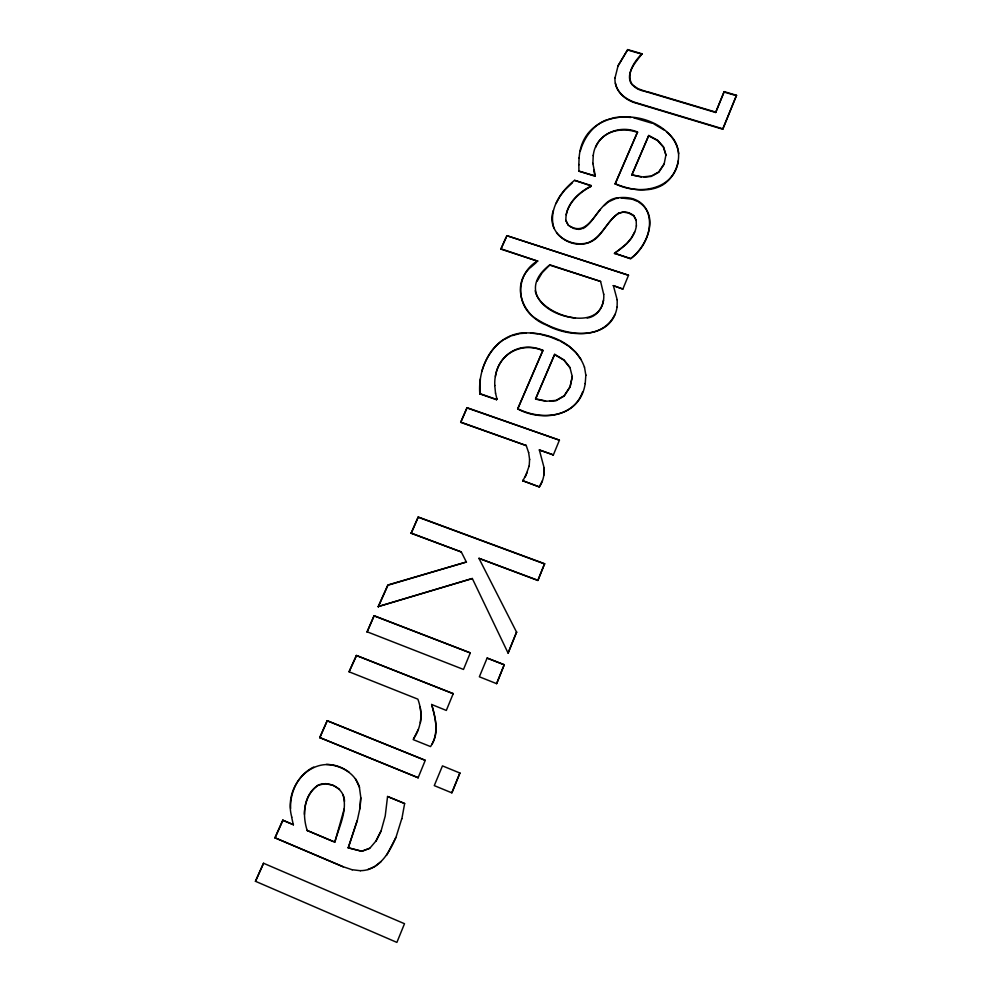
<?xml version="1.0" encoding="UTF-8"?>
<svg xmlns="http://www.w3.org/2000/svg" width="992" height="992" viewBox="0 0 992 992"><rect width="100%" height="100%" fill="white"/><g stroke="black" fill="none" stroke-linecap="round" stroke-linejoin="round"><path stroke-width="1.49" d="M496.546 399.714L496.868 398.598L496.546 399.714L479.818 393.874L480.351 378.981M479.818 393.874C477.673 367.995 491.908 337.962 519.548 333.275C544.67 330.609 575.633 341.558 584.462 367.251M617.111 307.309L617.235 299.646M622.864 289.069L613.378 285.634L622.864 289.069L628.519 275.255L506.813 235.674L500.873 249.116L537.763 261.194L500.824 248.781M579.105 158.274C581.882 108.401 648.966 105.45 673.828 139.525C683.699 154.144 677.412 175.212 663.264 184.611C648.582 193.539 629.697 189.757 615.127 183.743L637.534 132.048C618.983 124.087 595.336 134.366 593.241 155.645M638.898 202.269C660.164 215.735 646.796 246.636 630.59 258.825L614.432 253.27L630.602 258.49C658.49 238.452 657.126 191.332 615.747 198.152C596.589 201.45 590.662 240.312 568.23 225.147L565.911 220.41M544.174 467.902C544.558 474.548 543.12 481.368 539.375 486.936L522.809 480.748L539.375 486.936M544.062 474.97L544.199 468.162L539.338 449.946L553.251 454.869L539.338 449.946M553.313 210.515C545.017 234.658 575.732 253.444 594.865 239.37C606.695 230.727 615.486 202.182 633.652 215.512L636.157 220.063L636.38 226.102M603.694 294.041C604.81 304.519 598.288 316.634 587.152 318.048M631.024 83.34C625.493 72.639 636.17 61.727 642.047 53.816L627.725 49.6L618.115 65.906M641.254 177.01L631.792 174.902L648.743 135.47L657.671 140.281L663.499 146.866L665.954 154.802L664.094 164.263L658.738 172.298L652.513 175.745M628.519 275.255L506.813 235.674M578.844 164.883L579.092 157.902M636.145 220.422L633.652 215.512M615.127 184.103L637.534 132.048M290.619 808.455C289.875 791.752 298.394 774.492 313.745 767.039M592.869 163.692L593.241 155.273M631.78 175.274L648.743 135.47M529.182 466.24L529.592 459.308M494.785 385.566C493.532 358.348 517.068 339.363 542.922 350.35L517.688 408.94C543.157 422.629 580.655 416.429 585.218 383.309M304.445 814.37C304.42 803.26 308.76 791.306 318.457 785.156L325.438 783.63L333.399 785.453L339.574 789.334M585.23 383.606L585.85 374.988M360.728 797.766L359.848 808.666L357.232 820.818L348.242 847.825L361.857 851.322L369.743 848.346L375.918 841.042L380.878 831.184M359.972 808.778L360.852 797.89L359.389 787.202L355.458 778.708M420.397 722.821C421.873 714.922 420.41 706.056 417.868 699.162L349.072 671.795L356.364 655.464L453.319 693.718L356.364 655.464M631.594 84.308L638.129 88.759L648.198 92.318L715.666 112.493L724.172 91.648L736.523 95.306L722.734 129.208L636.864 103.354C625.109 100.452 613.924 90.582 615.015 77.562M715.666 112.493L724.172 91.648M722.734 129.208L736.523 95.306M401.859 818.809L404.649 803.52L387.562 796.489L385.218 816.044L380.99 831.284L376.03 841.129M572.285 376.427L570.078 386.694L564.163 395.758L556.14 400.359L546.952 401.202L535.544 398.821L554.664 354.342L563.964 359.898L569.929 367.412L572.297 376.724L570.09 386.992L564.188 396.044L556.165 400.644L550.039 401.214M344.224 808.827L334.812 842.171C338.942 826.857 347.808 810.848 342.984 794.704M615.015 77.959L618.128 65.509L627.725 49.6M636.405 225.754C634.644 238.105 624.675 246.624 614.73 252.91M603.533 300.229C598.374 333.758 539.102 314.365 535.221 290.755M617.111 306.987C611.828 339.971 568.825 337.652 546.332 325.004C524.21 316.969 510.607 287.68 528.959 268.919M529.145 465.98L525.314 476.904M678.354 160.766C674.039 190.6 637.906 195.337 615.127 183.743M495.43 376.464C498.604 353.45 522.077 341.446 542.946 350.66M566.159 214.855C568.887 201.959 579.526 192.46 590.773 186.558L591.071 185.516L574.579 180.333C560.567 191.493 548.03 209.845 554.044 228.482M401.76 818.71L395.895 837.62L386.533 855.402M348.242 847.825L357.108 820.719M580.283 151.094C584.09 137.528 593.253 124.98 606.707 119.809M481.876 371.169C485.547 359.054 492.317 347.572 502.832 340.219M255.477 881.293L396.887 942.4L404.5 923.726L263.537 863.251L255.477 881.293L263.537 863.251M537.825 580.27L478.938 558.335L537.862 580.481L544.608 563.729L418.227 517.006L411.147 533.287L461.23 551.936L411.06 533.051M508.102 653.108L516.596 632.078L508.102 653.108L472.316 578.51L378.212 606.583L472.316 578.51M537.862 580.481L544.608 563.729M451.819 792.757L459.928 772.942L451.893 792.881L434.273 785.614L442.457 765.886L460.003 773.078M504.258 664.69L496.62 683.662L479.359 676.792L487.122 658.068L504.258 664.69L496.62 683.662M418.128 777.716L425.27 760.331L327.224 720.688L319.697 737.552L418.128 777.716L319.697 737.552M418.153 729.765L413.193 739.61L430.553 746.579C439.121 733.857 435.81 718.158 431.632 704.481L446.313 710.433L453.245 693.557M366.966 631.73L463.487 669.439L470.295 652.885L374.12 615.722L367.077 631.929L374.12 615.722M553.276 455.142L559.426 440.163L467.058 407.687L460.697 422.356L526.169 445.544L460.635 422.084M522.846 481.008L523.144 479.954M614.42 253.617L626.733 243.61L631.358 238.018L634.657 231.967M545.55 401.19L535.581 399.106L554.664 354.342M517.688 408.94L542.922 350.35M594.902 175.795L578.931 171.157L594.902 176.167L593.786 170.165M594.902 176.167L595.225 175.051M590.773 186.558L591.071 185.516M642.047 53.816C627.502 67.642 622.034 88.61 648.222 91.934L715.716 112.108M343.195 866.797L274.92 837.781L282.77 820.198L293.421 824.724L282.77 820.198M378.212 606.583L387.847 584.995L466.401 562.005L387.946 585.206L378.312 606.782M275.082 837.88L282.931 820.31M319.833 737.688L327.224 720.688M356.488 655.65L349.072 671.795M411.147 533.287L418.227 517.006M460.697 422.356L467.058 407.687M500.873 249.116L506.255 237.324M527.298 472.204L523.181 480.215M432.19 743.789C439.394 731.55 434.942 717.352 431.718 704.642L431.632 704.481M542.388 480.81L539.338 486.688M582.564 391.952C573.202 418.81 539.487 419.963 517.65 408.654M395.796 837.521C389.459 852.537 378.994 870.691 360.356 870.654M556.016 203.558L559.91 196.354L564.733 190.042L572.409 182.776M615.015 314.34C600.693 343.753 559.699 333.882 537.552 319.647C514.873 307.136 515.208 273.519 537.738 260.859M537.218 281.096L542.054 272.862L549.89 264.839L600.606 281.443L603.694 294.364M413.577 738.705C419.926 729.604 422.208 717.985 420.162 707.11M664.119 163.891L658.762 171.938L651.298 176.068L642.63 176.898L631.792 174.902M595.733 147.25C602.293 130.659 622.195 126.74 637.521 132.432M600.309 209.51C594.692 215.958 590.649 224.18 583.023 228.582M549.89 264.839C517.898 289.131 544.658 315.344 575.434 317.948M604.19 205.654L608.183 201.996L615.734 198.512L618.413 198.226M530.063 267.952L536.672 262.161M619.219 212.66C606.695 220.757 602.194 237.534 587.586 242.891C576.439 245.743 563.853 241.589 556.524 232.773M381.126 861.54L374.827 866.45L367.896 869.55M590.773 186.186C577.89 192.882 564.981 205.108 565.924 220.757L568.23 225.147M504.159 339.524L510.781 336.04M348.105 847.738L361.733 851.223L369.632 848.259M512.256 335.631L519.585 333.585L526.355 333.089M608.096 119.437L614.978 117.552L623.931 116.87L630.825 117.49M619.206 213.007L623.484 212.139L628.618 213.02L633.64 215.859M581.634 228.854L578.857 229.4L573.934 228.544L569.383 226.102M621.091 197.954L632.264 199.218L637.757 201.5M644.056 177.122L651.273 176.44M530.522 333.064L537.788 333.845M352.123 869.711L360.48 870.728M326.442 764.41C340.628 765.229 355.31 772.954 359.513 787.326M633.578 117.75L652.352 123.33M539.239 334.006L550.114 336.908L559.079 340.591M629.139 50.418L642.035 54.213M724.123 92.045L736.461 95.703M722.784 128.824L636.876 102.97C627.167 100.204 617.396 93.657 615.4 83.105M591.071 185.876L574.579 180.333M549.915 265.174L600.606 281.443M352.247 869.786L343.058 866.71L274.92 837.781M479.756 393.588L496.508 399.429M467.12 407.972L559.426 440.163M418.314 517.241L544.633 563.952M504.308 664.863L487.122 658.068M374.232 615.92L470.295 652.885M327.36 720.849L425.27 760.331M334.676 842.072L307.074 830.44L333.424 841.588M648.718 135.842L657.646 140.666L663.474 147.238L665.93 155.186M653.753 123.839L664.218 130.113M349.097 772.198C317.452 748.786 282.298 783.457 291.797 817.197M554.689 354.652L563.977 360.195L569.941 367.71M560.368 341.112L568.949 346.282L575.856 352.408L581.076 359.513M666.45 131.899C673.184 137.218 677.685 145.254 678.702 153.785M387.562 796.489L404.649 803.52M478.938 558.335L516.634 632.276M461.168 551.713L466.463 562.228M526.144 445.272L528.624 452.625M595.225 175.423L592.856 163.32M613.378 285.634L617.222 299.968M495.504 393.043L496.918 398.883M291.636 817.098L293.272 824.625M344.534 801.486C344.398 788.69 329.728 780.382 318.32 785.032C303.391 794.666 302.101 815.052 307.222 830.54M584.462 366.953L585.85 375.286M528.6 452.352L529.629 459.569M494.735 385.268L495.541 393.328M578.844 164.511L578.931 171.157"/></g></svg>
